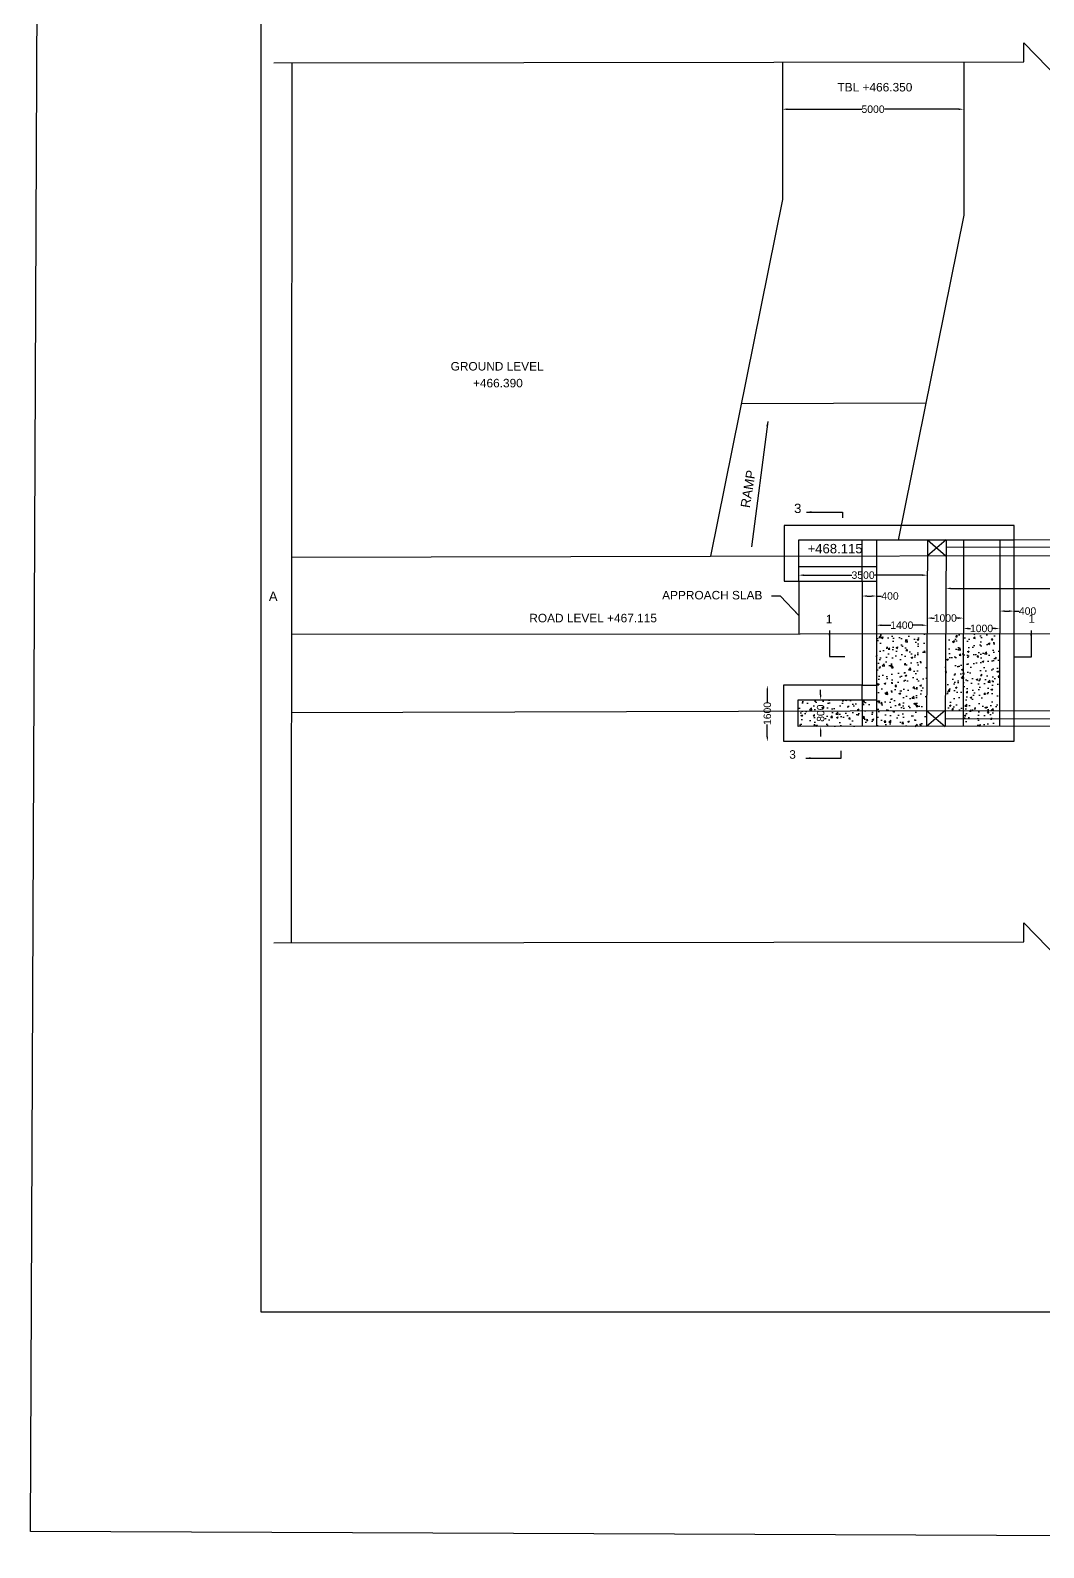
# Model space of a CAD drawing. Header units: metres. Extents: x 2 to 1506, y 6 to 1038.
# Drawn here: x 2 to 411, y 6 to 619 of the extents above; entities that cross this region are included whole.
import ezdxf

# ---------------------------------------------------------------- set-up
doc = ezdxf.new("R2010")
doc.units = ezdxf.units.M
doc.header["$MEASUREMENT"] = 0
for name, color, linetype in [('DIMENSION', 7, 'Continuous'), ('DRAWING', 7, 'Continuous'), ('TEXT', 255, 'Continuous')]:
    doc.layers.add(name, color=color, linetype=linetype)
doc.styles.get("Standard").update_dxf_attribs({"font": 'ARIAL_1.TTF'})
doc.dimstyles.get("Standard").update_dxf_attribs({"dimtxt": 3, "dimasz": 2, "dimexe": 0.18, "dimexo": 0.0625, "dimgap": 0.09, "dimtad": 0, "dimdec": 0, "dimzin": 0, "dimdsep": 46, "dimtxsty": 'Standard', "dimcen": 0, "dimse1": 1, "dimse2": 1, "dimadec": 0, "dimazin": 0, "dimtfac": 1, "dimtdec": 0, "dimtofl": 0, "dimtmove": 0, "dimatfit": 3, "dimfxl": 0, "dimtolj": 1, "dimtzin": 0, "dimarcsym": 0})
picture_1 = doc.add_image_def('image1.jpg', size_in_pixel=(7220, 4933))
pattern_1 = [(50, (0, 0), (7.1726, -0.62752), [0.75, -8.25]), (355, (0, 0), (-1.38751, 7.52192), [0.6, -6.6]), (100.4514, (0.598, -0.052), (5.78509, 6.8944), [0.6374, -7.01142]), (46.1842, (0, 2), (10.67241, -1.6552), [1.125, -12.375]), (96.6356, (0.889, 1.862), (9.34662, 9.74119), [0.9561, -10.51714]), (351.1842, (0, 2), (9.34662, 9.74119), [0.9, -9.9]), (21, (1, 1.5), (5.96907, -4.02619), [0.75, -8.25]), (326, (1, 1.5), (2.43315, 7.2515), [0.6, -6.6]), (71.4514, (1.4974, 1.1645), (8.40222, 3.22531), [0.6374, -7.01142]), (37.5, (0, 0), (0.121599, 3.328939), [0, -6.52, 0, -6.7, 0, -6.625]), (7.5, (0, 0), (2.630695, 3.944117), [0, -3.82, 0, -6.37, 0, -2.525]), (327.5, (-2.23, 0), (5.338224, -0.225549), [0, -2.5, 0, -7.8, 0, -10.35]), (317.5, (-3.23, 0), (5.83186, 1.00105), [0, -3.25, 0, -5.18, 0, -7.35])]

# ---------------------------------------------------------------- blocks, each defined once
blk = doc.blocks.new('*D26')
at = {"layer": 'Defpoints', "color": 0, "transparency": 16777216}
for p in [(305.54, 586.97), (378.74, 587.22), (378.74, 586.97)]:
    blk.add_point(p, dxfattribs=at)
at = {"layer": 'DIMENSION', "color": 0, "lineweight": -2, "transparency": 16777216}
for p, q in [((307.54, 587.22), (337.58, 587.22)), ((376.74, 587.22), (346.71, 587.22))]:
    blk.add_line(p, q, dxfattribs=at)
at = {"layer": 'DIMENSION', "color": 0, "transparency": 16777216}
for points in [[(307.54, 587.56), (307.54, 586.89), (305.54, 587.22)], [(376.74, 587.56), (376.74, 586.89), (378.74, 587.22)]]:
    blk.add_solid(points, dxfattribs=at)
at = {"layer": 'DIMENSION', "color": 0, "transparency": 16777216, "insert": (342.14, 587.22), "char_height": 3, "attachment_point": 5}
blk.add_mtext('\\A1;5000', dxfattribs=at)
blk = doc.blocks.new('*D27')
at = {"layer": 'Defpoints', "color": 0, "transparency": 16777216}
for p in [(312.14, 398.97), (364.07, 399.03), (364.07, 398.7)]:
    blk.add_point(p, dxfattribs=at)
at = {"layer": 'DIMENSION', "color": 0, "lineweight": -2, "transparency": 16777216}
for p, q in [((314.14, 399.03), (333.54, 399.03)), ((362.07, 399.03), (342.67, 399.03))]:
    blk.add_line(p, q, dxfattribs=at)
at = {"layer": 'DIMENSION', "color": 0, "transparency": 16777216}
for points in [[(314.14, 399.36), (314.14, 398.7), (312.14, 399.03)], [(362.07, 399.36), (362.07, 398.7), (364.07, 399.03)]]:
    blk.add_solid(points, dxfattribs=at)
at = {"layer": 'DIMENSION', "color": 0, "transparency": 16777216, "insert": (338.11, 399.03), "char_height": 3, "attachment_point": 5}
blk.add_mtext('\\A1;3500', dxfattribs=at)
blk = doc.blocks.new('*D28')
at = {"layer": 'Defpoints', "color": 0, "transparency": 16777216}
for p in [(343.52, 390.61), (337.74, 385.91), (343.52, 385.92)]:
    blk.add_point(p, dxfattribs=at)
at = {"layer": 'DIMENSION', "color": 0, "lineweight": -2, "transparency": 16777216}
for p, q in [((339.74, 390.61), (341.52, 390.61)), ((343.52, 390.61), (345.52, 390.61))]:
    blk.add_line(p, q, dxfattribs=at)
at = {"layer": 'DIMENSION', "color": 0, "transparency": 16777216}
for points in [[(339.74, 390.94), (339.74, 390.27), (337.74, 390.61)], [(341.52, 390.94), (341.52, 390.27), (343.52, 390.61)]]:
    blk.add_solid(points, dxfattribs=at)
at = {"layer": 'DIMENSION', "color": 0, "transparency": 16777216, "insert": (348.98, 390.61), "char_height": 3, "attachment_point": 5}
blk.add_mtext('\\A1;400', dxfattribs=at)
blk = doc.blocks.new('*D29')
at = {"layer": 'Defpoints', "color": 0, "transparency": 16777216}
for p in [(343.52, 381.84), (363.98, 381.73), (363.98, 378.81)]:
    blk.add_point(p, dxfattribs=at)
at = {"layer": 'DIMENSION', "color": 0, "lineweight": -2, "transparency": 16777216}
for p, q in [((345.52, 378.81), (349.33, 378.81)), ((361.98, 378.81), (358.18, 378.81))]:
    blk.add_line(p, q, dxfattribs=at)
at = {"layer": 'DIMENSION', "color": 0, "transparency": 16777216}
for points in [[(345.52, 379.15), (345.52, 378.48), (343.52, 378.81)], [(361.98, 379.15), (361.98, 378.48), (363.98, 378.81)]]:
    blk.add_solid(points, dxfattribs=at)
at = {"layer": 'DIMENSION', "color": 0, "transparency": 16777216, "insert": (353.75, 378.81), "char_height": 3, "attachment_point": 5}
blk.add_mtext('\\A1;1400', dxfattribs=at)
blk = doc.blocks.new('*D30')
at = {"layer": 'Defpoints', "color": 0, "transparency": 16777216}
for p in [(363.98, 381.73), (378.62, 381.7), (378.62, 381.7)]:
    blk.add_point(p, dxfattribs=at)
at = {"layer": 'DIMENSION', "color": 0, "lineweight": -2, "transparency": 16777216}
for p, q in [((365.98, 381.7), (366.88, 381.7)), ((376.62, 381.7), (375.72, 381.7))]:
    blk.add_line(p, q, dxfattribs=at)
at = {"layer": 'DIMENSION', "color": 0, "transparency": 16777216}
for points in [[(365.98, 382.03), (365.98, 381.36), (363.98, 381.7)], [(376.62, 382.03), (376.62, 381.36), (378.62, 381.7)]]:
    blk.add_solid(points, dxfattribs=at)
at = {"layer": 'DIMENSION', "color": 0, "transparency": 16777216, "insert": (371.3, 381.7), "char_height": 3, "attachment_point": 5}
blk.add_mtext('\\A1;1000', dxfattribs=at)
blk = doc.blocks.new('*D31')
at = {"layer": 'Defpoints', "color": 0, "transparency": 16777216}
for p in [(378.61, 377.56), (393.26, 377.54), (393.26, 377.49)]:
    blk.add_point(p, dxfattribs=at)
at = {"layer": 'DIMENSION', "color": 0, "lineweight": -2, "transparency": 16777216}
for p, q in [((380.61, 377.49), (381.51, 377.49)), ((391.26, 377.49), (390.36, 377.49))]:
    blk.add_line(p, q, dxfattribs=at)
at = {"layer": 'DIMENSION', "color": 0, "transparency": 16777216}
for points in [[(380.61, 377.82), (380.61, 377.16), (378.61, 377.49)], [(391.26, 377.82), (391.26, 377.16), (393.26, 377.49)]]:
    blk.add_solid(points, dxfattribs=at)
at = {"layer": 'DIMENSION', "color": 0, "transparency": 16777216, "insert": (385.94, 377.49), "char_height": 3, "attachment_point": 5}
blk.add_mtext('\\A1;1000', dxfattribs=at)
blk = doc.blocks.new('*D32')
at = {"layer": 'Defpoints', "color": 0, "transparency": 16777216}
for p in [(393.28, 384.52), (399.07, 384.52), (399.07, 380.41)]:
    blk.add_point(p, dxfattribs=at)
at = {"layer": 'DIMENSION', "color": 0, "lineweight": -2, "transparency": 16777216}
for p, q in [((395.28, 384.52), (397.07, 384.52)), ((399.07, 384.52), (401.07, 384.52))]:
    blk.add_line(p, q, dxfattribs=at)
at = {"layer": 'DIMENSION', "color": 0, "transparency": 16777216}
for points in [[(395.28, 384.85), (395.28, 384.19), (393.28, 384.52)], [(397.07, 384.85), (397.07, 384.19), (399.07, 384.52)]]:
    blk.add_solid(points, dxfattribs=at)
at = {"layer": 'DIMENSION', "color": 0, "transparency": 16777216, "insert": (404.53, 384.52), "char_height": 3, "attachment_point": 5}
blk.add_mtext('\\A1;400', dxfattribs=at)
blk = doc.blocks.new('*D33')
at = {"layer": 'Defpoints', "color": 0, "transparency": 16777216}
for p in [(371.49, 393.39), (503.82, 393.68), (503.82, 393.54)]:
    blk.add_point(p, dxfattribs=at)
at = {"layer": 'DIMENSION', "color": 0, "lineweight": -2, "transparency": 16777216}
for p, q in [((373.49, 393.68), (433.09, 393.68)), ((501.82, 393.68), (442.22, 393.68))]:
    blk.add_line(p, q, dxfattribs=at)
at = {"layer": 'DIMENSION', "color": 0, "transparency": 16777216}
for points in [[(373.49, 394.01), (373.49, 393.34), (371.49, 393.68)], [(501.82, 394.01), (501.82, 393.34), (503.82, 393.68)]]:
    blk.add_solid(points, dxfattribs=at)
at = {"layer": 'DIMENSION', "color": 0, "transparency": 16777216, "insert": (437.66, 393.68), "char_height": 3, "attachment_point": 5}
blk.add_mtext('\\A1;9000', dxfattribs=at)
blk = doc.blocks.new('*D42')
at = {"layer": 'Defpoints', "color": 0, "transparency": 16777216}
for p in [(299.43, 354.56), (299.43, 331.79), (299.45, 331.79)]:
    blk.add_point(p, dxfattribs=at)
at = {"layer": 'DIMENSION', "color": 0, "lineweight": -2, "transparency": 16777216}
for p, q in [((299.45, 352.56), (299.45, 347.6)), ((299.45, 333.79), (299.45, 338.75))]:
    blk.add_line(p, q, dxfattribs=at)
at = {"layer": 'DIMENSION', "color": 0, "transparency": 16777216}
for points in [[(299.12, 352.56), (299.79, 352.56), (299.45, 354.56)], [(299.12, 333.79), (299.79, 333.79), (299.45, 331.79)]]:
    blk.add_solid(points, dxfattribs=at)
at = {"layer": 'DIMENSION', "color": 0, "transparency": 16777216, "insert": (299.45, 343.17), "char_height": 3, "attachment_point": 5, "rotation": 90}
blk.add_mtext('\\A1;1600', dxfattribs=at)
blk = doc.blocks.new('*D43')
at = {"layer": 'Defpoints', "color": 0, "transparency": 16777216}
for p in [(320.98, 348.7), (320.98, 348.7), (320.98, 337.89)]:
    blk.add_point(p, dxfattribs=at)
at = {"layer": 'DIMENSION', "color": 0, "lineweight": -2, "transparency": 16777216}
for p, q in [((320.98, 350.7), (320.98, 352.7)), ((320.98, 335.89), (320.98, 333.89))]:
    blk.add_line(p, q, dxfattribs=at)
at = {"layer": 'DIMENSION', "color": 0, "transparency": 16777216}
for points in [[(320.64, 350.7), (321.31, 350.7), (320.98, 348.7)], [(320.64, 335.89), (321.31, 335.89), (320.98, 337.89)]]:
    blk.add_solid(points, dxfattribs=at)
at = {"layer": 'DIMENSION', "color": 0, "transparency": 16777216, "insert": (320.98, 343.3), "char_height": 3, "attachment_point": 5, "rotation": 90}
blk.add_mtext('\\A1;800', dxfattribs=at)

msp = doc.modelspace()

# ---------------------------------------------------------------- hatches: boundary and pattern name
at = {"layer": 'TEXT'}
h = msp.add_hatch(dxfattribs=at)
h.set_pattern_fill('AR-CONC', color=256)
h.set_pattern_definition(pattern_1)
h.paths.add_polyline_path([(363.95, 375.33), (343.53, 375.32), (343.57, 344.29), (363.78, 344.32)])
h = msp.add_hatch(dxfattribs=at)
h.set_pattern_fill('AR-CONC', color=256)
h.set_pattern_definition(pattern_1)
h.paths.add_polyline_path([(378.6, 375.34), (371.4, 375.34), (371.23, 344.33), (378.53, 344.34)])
h = msp.add_hatch(dxfattribs=at)
h.set_pattern_fill('AR-CONC', color=256)
h.set_pattern_definition(pattern_1)
h.paths.add_polyline_path([(393.26, 375.35), (378.6, 375.34), (378.53, 344.34), (393.2, 344.36)])
h = msp.add_hatch(dxfattribs=at)
h.set_pattern_fill('AR-CONC', color=256)
h.paths.add_polyline_path([(337.74, 348.7), (311.94, 348.7), (311.94, 344.21), (332.88, 344.28), (337.74, 344.28)])
h.paths.add_polyline_path([(324.09, 339.07), (324.09, 347.56), (317.91, 347.56), (317.91, 339.07)], flags=9)
h = msp.add_hatch(dxfattribs=at)
h.set_pattern_fill('AR-CONC', color=256)
h.paths.add_polyline_path([(337.74, 344.28), (332.88, 344.28), (311.94, 344.21), (311.94, 337.88), (337.75, 337.91)])
h.paths.add_polyline_path([(324.09, 339.07), (324.09, 347.56), (317.91, 347.56), (317.91, 339.07)], flags=9)
h = msp.add_hatch(dxfattribs=at)
h.set_pattern_fill('AR-CONC', color=256)
h.paths.add_polyline_path([(343.56, 348.71), (337.74, 348.7), (337.74, 344.28), (343.57, 344.29)])
h = msp.add_hatch(dxfattribs=at)
h.set_pattern_fill('AR-CONC', color=256)
h.paths.add_polyline_path([(343.57, 344.29), (337.74, 344.28), (337.75, 337.91), (343.57, 337.92)])
h = msp.add_hatch(dxfattribs=at)
h.set_pattern_fill('AR-CONC', color=256)
h.paths.add_polyline_path([(363.78, 344.32), (343.57, 344.29), (343.57, 337.92), (363.75, 337.94)])
h = msp.add_hatch(dxfattribs=at)
h.set_pattern_fill('AR-CONC', color=256)
h.set_pattern_definition(pattern_1)
h.paths.add_polyline_path([(393.2, 344.36), (378.53, 344.34), (378.52, 340.9), (393.2, 340.92)])
h = msp.add_hatch(dxfattribs=at)
h.set_pattern_fill('AR-CONC', color=256)
h.set_pattern_definition(pattern_1)
h.paths.add_polyline_path([(393.2, 340.92), (378.52, 340.9), (378.52, 337.96), (393.19, 337.98)])

# ---------------------------------------------------------------- linework, layer by layer
at = {"layer": 'DIMENSION'}
msp.add_lwpolyline([(95.02, 983.6), (1400.62, 983.6), (1400.62, 101.39), (95.02, 101.39)], close=True, dxfattribs=at)
for points in [[(371.6, 413.28), (364.12, 406.84)], [(364.15, 413.28), (371.57, 406.86)], [(312.14, 396.61), (312.15, 375.3)], [(371.23, 344.33), (363.75, 337.94)], [(363.78, 344.32), (371.2, 337.95)]]:
    msp.add_lwpolyline(points, dxfattribs=at)
at = {"layer": 'DRAWING'}
for points in [[(403.03, 606.32), (403.03, 614.08), (417.57, 599.14), (417.13, 606.32)], [(100.26, 606.01), (403.03, 606.32)], [(107.5, 606.02), (107.14, 250.6)], [(305.54, 606.22), (305.54, 550.77), (276.48, 406.69)], [(378.74, 606.3), (378.74, 544.46), (352.25, 413.13)], [(288.92, 468.37), (363.44, 468.58)], [(306.28, 419.07), (306.28, 396.61), (337.74, 396.61), (337.74, 354.57), (306.03, 354.57), (306.03, 331.96), (399.07, 331.96), (399.07, 419.08), (306.28, 419.07)], [(312.14, 396.61), (312.14, 413.28), (399.07, 413.28), (828.91, 413.63), (828.91, 396.94), (834.7, 396.94), (834.7, 419.5), (742.1, 419.5), (742.1, 332.36), (834.43, 332.36), (834.43, 355.04), (803.17, 355.04), (803.17, 338.4)], [(337.74, 396.61), (337.74, 413.28)], [(343.48, 413.28), (343.57, 337.92)], [(364.15, 413.28), (363.75, 337.94)], [(371.6, 413.29), (371.2, 337.95)], [(371.58, 410.28), (637.39, 410.71), (769.85, 410.82)], [(378.69, 413.28), (378.52, 337.96)], [(393.33, 413.28), (393.19, 337.98)], [(107.3, 406.25), (276.48, 406.69), (429.31, 406.96), (828.8, 407.33), (921.76, 406.96)], [(312.14, 402.47), (343.5, 402.51)], [(337.74, 396.61), (343.5, 396.62)], [(107.27, 375.17), (928.88, 375.7)], [(797.26, 349.07), (828.69, 349.07), (828.69, 338.29), (803.17, 338.4), (747.68, 338.4), (311.94, 337.88), (311.94, 348.7), (337.74, 348.7), (337.74, 354.57)], [(337.74, 354.57), (343.55, 354.58)], [(107.24, 343.57), (332.88, 344.28), (600.54, 344.65), (921.5, 344.22)], [(337.74, 348.7), (343.56, 348.71)], [(337.74, 348.7), (337.75, 337.91)], [(769.85, 341.28), (590.84, 341.21), (371.21, 340.89)], [(403.03, 250.91), (403.03, 258.66), (417.57, 243.72), (417.13, 250.91)], [(100.26, 250.59), (403.03, 250.91)]]:
    msp.add_lwpolyline(points, dxfattribs=at)

# ---------------------------------------------------------------- texts
at = {"layer": 'TEXT'}
for s, height, p in [('TBL +466.350', 3.4299, (327.77, 594.4)), ('GROUND LEVEL ', 3.4299, (171.58, 481.69)), ('+466.390', 3.43, (180.6, 474.89)), ('3', 3.79, (310.25, 424.12)), ('+468.115', 3.795, (315.68, 407.85)), ('A', 3.79, (98.18, 388.6)), ('APPROACH SLAB ', 3.4299, (256.98, 389.24)), ('ROAD LEVEL +467.115', 3.4299, (203.34, 379.99)), ('1', 3.43, (323.06, 379.59)), ('1', 3.43, (404.87, 379.78)), ('3', 3.43, (308.3, 324.89))]:
    msp.add_text(s, height=height, dxfattribs=at).set_placement(p)
msp.add_text('RAMP', height=3.795, rotation=80.52716, dxfattribs=at).set_placement((292.32, 426.01))

# ---------------------------------------------------------------- dimensions: what is measured, and where the dimension line sits
at = {"layer": 'DIMENSION'}
for base, p1, p2, text, picture, middle in [((378.74, 587.22), (305.54, 586.97), (378.74, 586.97), '5000', '*D26', (342.14, 587.22)), ((364.07, 399.03), (312.14, 398.97), (364.07, 398.7), '3500', '*D27', (338.11, 399.03)), ((343.52, 390.61), (337.74, 385.91), (343.52, 385.92), '400', '*D28', (348.98, 390.61)), ((503.82, 393.68), (371.49, 393.39), (503.82, 393.54), '9000', '*D33', (437.66, 393.68)), ((399.07, 384.52), (393.28, 384.52), (399.07, 380.41), '400', '*D32', (404.53, 384.52)), ((363.98, 378.81), (343.52, 381.84), (363.98, 381.73), '1400', '*D29', (353.75, 378.81)), ((378.62, 381.7), (363.98, 381.73), (378.62, 381.7), '1000', '*D30', (371.3, 381.7)), ((393.26, 377.49), (378.61, 377.56), (393.26, 377.54), '1000', '*D31', (385.94, 377.49))]:
    dim = msp.add_linear_dim(base=base, p1=p1, p2=p2, text=text, dimstyle='Standard', dxfattribs=at)
    dim.commit()
    dim.dimension.update_dxf_attribs({"geometry": picture, "text_midpoint": middle})
for base, p1, p2, text, picture, middle in [((299.45, 331.79), (299.43, 354.56), (299.43, 331.79), '1600', '*D42', (299.45, 343.17)), ((320.98, 348.7), (320.98, 337.89), (320.98, 348.7), '800', '*D43', (320.98, 343.3))]:
    dim = msp.add_linear_dim(base=base, p1=p1, p2=p2, angle=90, text=text, dimstyle='Standard', dxfattribs=at)
    dim.commit()
    dim.dimension.update_dxf_attribs({"geometry": picture, "text_midpoint": middle})

# ---------------------------------------------------------------- pictures from other files: only their frames are drawn
at = {"layer": 'TEXT', "color": 2}
image = msp.add_image(picture_1, insert=(1.89, 12.83), size_in_units=(1500, 1024.86), rotation=-0.25124, dxfattribs=dict(at, fade=28))
image.dxf.flags = 7

# ---------------------------------------------------------------- leaders
at = {"layer": 'DIMENSION'}
for points in [[(299.61, 461.13), (293.04, 410.49)], [(315.33, 424.54), (329.74, 424.54), (329.74, 422.18)], [(312.15, 382.76), (304.78, 390.5), (301.15, 390.5)], [(324.54, 376.67), (324.54, 366.18), (330.73, 366.18)], [(405.91, 376.65), (405.91, 365.96), (399.07, 365.96)], [(314.95, 325.18), (329.22, 325.18), (329.22, 328.04)]]:
    msp.add_leader(points, dimstyle='Standard', override={"dimgap": 0.09, "dimtad": 0}, dxfattribs=at)

doc.saveas('drawing.dxf')
